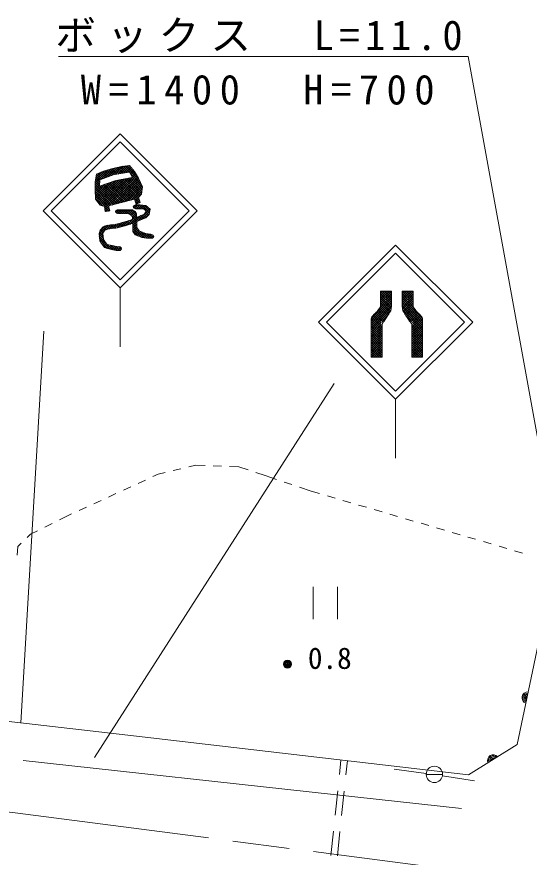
# Model space of a CAD drawing. Units: millimetres, scale not verified. Extents: x 40000 to 680000, y 20000 to 380000.
# Drawn here: x 518910 to 550415, y 289223 to 340919 of the extents above; entities that cross this region are included whole.
import ezdxf
from ezdxf.enums import TextEntityAlignment as Align

# ---------------------------------------------------------------- set-up
doc = ezdxf.new("R2010")
doc.units = ezdxf.units.MM
doc.header["$LTSCALE"] = 1000
doc.linetypes.add('CHAIN', pattern=[18.5, 12, -1.5, 3.5, -1.5])
for name, color, linetype, lineweight in [('M-BGD', 7, 'Continuous', 13), ('M-BMK', 2, 'CHAIN', 13), ('M-STR-HTXT', 7, 'Continuous', 13), ('M-STR-STRC', 7, 'Continuous', 13), ('M-STR-STRD', 7, 'Continuous', 13)]:
    doc.layers.add(name, color=color, linetype=linetype, lineweight=lineweight)
doc.styles.add('ＭＳ ゴシック', font='')
doc.styles.get('ＭＳ ゴシック').set_extended_font_data('MS Gothic')

msp = doc.modelspace()

# ---------------------------------------------------------------- linework, layer by layer
at = {"layer": 'M-BGD'}
for p, q in [((529919, 313341), (529491, 313239)), ((530488, 313318), (529919, 313341)), ((531487, 313277), (530988, 313298)), ((527605, 312785), (527278, 312635)), ((528033, 312888), (527605, 312785)), ((529005, 313122), (528519, 313005)), ((532556, 313234), (531987, 313257)), ((533126, 313044), (532556, 313234)), ((534171, 312696), (533601, 312886)), ((526823, 312425), (526369, 312216)), ((534877, 312459), (534171, 312696)), ((535825, 312141), (535351, 312300)), ((525915, 312007), (525461, 311798)), ((537005, 311745), (536299, 311982)), ((537527, 311592), (537005, 311745)), ((525007, 311589), (524552, 311380)), ((538486, 311310), (538006, 311451)), ((523190, 310753), (522736, 310544)), ((524098, 311171), (523644, 310962)), ((539446, 311029), (538966, 311170)), ((540405, 310748), (539926, 310888)), ((521954, 310184), (521528, 309973)), ((522281, 310335), (521954, 310184)), ((541365, 310466), (540885, 310607)), ((542325, 310185), (541845, 310326)), ((521079, 309752), (520631, 309531)), ((543284, 309903), (542804, 310044)), ((544244, 309622), (543764, 309763)), ((520183, 309309), (519756, 309099)), ((545203, 309341), (544724, 309481)), ((546163, 309059), (545683, 309200)), ((519756, 309099), (519543, 308895)), ((547123, 308778), (546643, 308919)), ((548082, 308496), (547602, 308637)), ((518967, 308345), (518928, 307802)), ((519181, 308549), (518967, 308345)), ((549042, 308215), (548562, 308356)), ((550001, 307934), (549522, 308074)), ((537134, 305859), (537134, 303859)), ((538634, 305859), (538634, 303859)), ((538841, 295198), (538747, 294303)), ((539239, 295173), (539145, 294279)), ((544089, 294381), (542106, 294639)), ((544085, 294317), (545085, 294317)), ((545078, 294236), (547052, 293916)), ((538641, 293309), (538484, 291817)), ((539040, 293285), (538882, 291793)), ((538379, 290823), (538221, 289331)), ((538777, 290798), (538619, 289307))]:
    msp.add_line(p, q, dxfattribs=at)
for points in [[(555343, 338879), (553971, 325729), (552877, 314839), (551962, 307359), (550886, 301923), (549666, 296164), (546688, 294281)], [(475685, 302784), (489246, 301044), (512531, 298245), (526273, 296667), (546688, 294281)]]:
    msp.add_lwpolyline(points, dxfattribs=at)
for centre, radius in [((535552, 301092), 250), ((535552, 301092), 204), ((535552, 301092), 159), ((535552, 301092), 114), ((535552, 301092), 68.2), ((535552, 301092), 22.7), ((544585, 294317), 500)]:
    msp.add_circle(centre, radius, dxfattribs=at)
for centre, radius, start, end in [((550329, 299032), 354, 86.8368, 249.242), ((550329, 299032), 283, 89.0609, 247.018), ((550329, 299032), 212, 92.8072, 243.2716), ((550329, 299032), 142, 100.5189, 235.5599), ((550329, 299032), 100, 110.8366, 225.2422), ((548206, 295177), 354, 41.112, 203.5172), ((548206, 295177), 283, 43.336, 201.2931), ((548206, 295177), 212, 47.0824, 197.5468), ((548206, 295177), 142, 54.7941, 189.8351), ((548206, 295177), 100, 65.1118, 179.5174)]:
    msp.add_arc(centre, radius, start, end, dxfattribs=at)
at = {"layer": 'M-BMK'}
msp.add_lwpolyline([(462087, 298697), (518803, 291952), (549565, 287962)], dxfattribs=at)
at = {"layer": 'M-STR-HTXT'}
for p, q in [((546670, 338484), (521470, 338484)), ((555568, 289401), (546670, 338484))]:
    msp.add_line(p, q, dxfattribs=at)
at = {"layer": 'M-STR-STRC'}
for p, q in [((520526, 328989), (525264, 333726)), ((525264, 333726), (530001, 328989)), ((521021, 328989), (525264, 333231)), ((525264, 333231), (529506, 328989)), ((523725, 330707), (524519, 331501)), ((523745, 330869), (524323, 331447)), ((524074, 330915), (524716, 331556)), ((524543, 331083), (524214, 331412)), ((524295, 330994), (524907, 331607)), ((524646, 331121), (524321, 331446)), ((524750, 331158), (524432, 331477)), ((524516, 331074), (525095, 331653)), ((524854, 331196), (524542, 331508)), ((524968, 331224), (524653, 331539)), ((524737, 331153), (525283, 331699)), ((525088, 331245), (524763, 331570)), ((525209, 331265), (524876, 331599)), ((524945, 331220), (525456, 331732)), ((525330, 331286), (524989, 331627)), ((525451, 331306), (525103, 331655)), ((525115, 331249), (525617, 331751)), ((525572, 331327), (525216, 331683)), ((525286, 331278), (525778, 331770)), ((525692, 331348), (525329, 331711)), ((525813, 331368), (525451, 331731)), ((525457, 331307), (525874, 331725)), ((526431, 330892), (525577, 331746)), ((525627, 331337), (525938, 331648)), ((526257, 331207), (525703, 331761)), ((525798, 331366), (526003, 331571)), ((525839, 331767), (525829, 331776)), ((525878, 331304), (526067, 331494)), ((525930, 331215), (526132, 331417)), ((524003, 330633), (523749, 330887)), ((524006, 330772), (523771, 331007)), ((523777, 331042), (524100, 331365)), ((524023, 330896), (523793, 331126)), ((523809, 331215), (523857, 331264)), ((524127, 330934), (523814, 331246)), ((523862, 329572), (525163, 330873)), ((524231, 330971), (523914, 331288)), ((523923, 329491), (525339, 330907)), ((523985, 329411), (525514, 330941)), ((524335, 331009), (524014, 331329)), ((524049, 329335), (525690, 330975)), ((524439, 331046), (524114, 331371)), ((524156, 329300), (525865, 331009)), ((524263, 329265), (526238, 331240)), ((524309, 329170), (526290, 331151)), ((524572, 329292), (526342, 331061)), ((524764, 329342), (526393, 330971)), ((524956, 329393), (526439, 330876)), ((526474, 329576), (525175, 330875)), ((526399, 329793), (525294, 330898)), ((526457, 329876), (525412, 330921)), ((526524, 329950), (525530, 330944)), ((526578, 330038), (525649, 330967)), ((526595, 330162), (525767, 330990)), ((526565, 330617), (525878, 331303)), ((526612, 330287), (525886, 331013)), ((525982, 331126), (526186, 331330)), ((526629, 330411), (526004, 331036)), ((523722, 330279), (524002, 330560)), ((524736, 329335), (523722, 330348)), ((523723, 330422), (524004, 330704)), ((524848, 329364), (523723, 330489)), ((523724, 330565), (524007, 330848)), ((524960, 329394), (523725, 330629)), ((525071, 329423), (523727, 330768)), ((523730, 330146), (524135, 330552)), ((523738, 330013), (524348, 330623)), ((523746, 329880), (524560, 330694)), ((523755, 329747), (524773, 330765)), ((523801, 329652), (524985, 330836)), ((525183, 329453), (524097, 330539)), ((525295, 329482), (524203, 330574)), ((525407, 329511), (524309, 330610)), ((525519, 329541), (524415, 330645)), ((525631, 329570), (524521, 330681)), ((525743, 329600), (524627, 330716)), ((525855, 329629), (524733, 330752)), ((525967, 329659), (524839, 330787)), ((526079, 329688), (524945, 330823)), ((526434, 329475), (525057, 330852)), ((525148, 329443), (526485, 330780)), ((525340, 329494), (526531, 330685)), ((525532, 329544), (526578, 330590)), ((525724, 329595), (526624, 330495)), ((525916, 329645), (526621, 330350)), ((524624, 329305), (523726, 330203)), ((524566, 329221), (523736, 330052)), ((524608, 329038), (523745, 329901)), ((526108, 329696), (526598, 330187)), ((526179, 329625), (526576, 330023)), ((524228, 329277), (523754, 329750)), ((526073, 329219), (526193, 329339)), ((526134, 329139), (526340, 329345)), ((526384, 329110), (526165, 329329)), ((526332, 329436), (526194, 329573)), ((526211, 329516), (526422, 329727)), ((526244, 329408), (526458, 329622)), ((526246, 329110), (526482, 329345)), ((526533, 329103), (526290, 329345)), ((526388, 329110), (526609, 329331)), ((526693, 329084), (526432, 329345)), ((526465, 329487), (526495, 329517)), ((526523, 329104), (526735, 329316)), ((527066, 328853), (526585, 329333)), ((527085, 328975), (526745, 329315)), ((520526, 328989), (525264, 324251)), ((521021, 328989), (525264, 324746)), ((524541, 328964), (524304, 329201)), ((524331, 329050), (524554, 329274)), ((524418, 328945), (524335, 329028)), ((524358, 328937), (524581, 329159)), ((524524, 328961), (524607, 329044)), ((525120, 328818), (524984, 328955)), ((525015, 328869), (525200, 329053)), ((525264, 328816), (525050, 329030)), ((525108, 328820), (525341, 329053)), ((525407, 328814), (525168, 329053)), ((525246, 328816), (525483, 329053)), ((525264, 324746), (529506, 328989)), ((525264, 324251), (530001, 328989)), ((525551, 328812), (525309, 329053)), ((525385, 328814), (525624, 329053)), ((525694, 328810), (525451, 329053)), ((525525, 328812), (525766, 329053)), ((525927, 328718), (525592, 329053)), ((525664, 328810), (525907, 329053)), ((526409, 328378), (525734, 329053)), ((525792, 328796), (526034, 329039)), ((526275, 328653), (525875, 329053)), ((525881, 328745), (526124, 328987)), ((525970, 328692), (526211, 328933)), ((526016, 328597), (526257, 328838)), ((526268, 328802), (526026, 329044)), ((526243, 329110), (526085, 329267)), ((526329, 328343), (527082, 329097)), ((526578, 328452), (527082, 328955)), ((526650, 329089), (526851, 329290)), ((526761, 329059), (526928, 329226)), ((526962, 328674), (526795, 328840)), ((526838, 328994), (527005, 329161)), ((527034, 328743), (526841, 328936)), ((525263, 327985), (525594, 328316)), ((525455, 328035), (525802, 328383)), ((525696, 328100), (525505, 328292)), ((525803, 328135), (525616, 328322)), ((525648, 328087), (526272, 328711)), ((525909, 328170), (525723, 328357)), ((526014, 328207), (525829, 328392)), ((525855, 328152), (526282, 328580)), ((526285, 328078), (525934, 328429)), ((526310, 328335), (525986, 328659)), ((526285, 328219), (526032, 328471)), ((526045, 328201), (526532, 328688)), ((526045, 328060), (526285, 328300)), ((526507, 328421), (526328, 328600)), ((526606, 328464), (526427, 328643)), ((526707, 328504), (526526, 328685)), ((526808, 328544), (526627, 328726)), ((526889, 328604), (526723, 328771)), ((526815, 328547), (527055, 328787)), ((523971, 327542), (524533, 328104)), ((524008, 327720), (524348, 328059)), ((524217, 327600), (524029, 327788)), ((524260, 327698), (524093, 327865)), ((524325, 327775), (524158, 327942)), ((524410, 327831), (524230, 328012)), ((524518, 327864), (524330, 328052)), ((524396, 327825), (524696, 328125)), ((524643, 327881), (524434, 328091)), ((524770, 327896), (524559, 328107)), ((524586, 327873), (524853, 328140)), ((524899, 327908), (524684, 328123)), ((524747, 327893), (525019, 328166)), ((525024, 327924), (524812, 328136)), ((524904, 327909), (525209, 328214)), ((525137, 327953), (524941, 328149)), ((525250, 327981), (525056, 328175)), ((525073, 327936), (525401, 328264)), ((525362, 328010), (525169, 328204)), ((525474, 328040), (525282, 328232)), ((525585, 328070), (525393, 328262)), ((526319, 327902), (526045, 328176)), ((526045, 327918), (526285, 328158)), ((526757, 327323), (526045, 328035)), ((526045, 327777), (526285, 328017)), ((526581, 327357), (526045, 327893)), ((526075, 327665), (526316, 327907)), ((526132, 327581), (526373, 327822)), ((524235, 327299), (523970, 327565)), ((523982, 327411), (524238, 327667)), ((524392, 327001), (523982, 327411)), ((524214, 327461), (523996, 327680)), ((523999, 327286), (524211, 327499)), ((524614, 326637), (524005, 327246)), ((524018, 327164), (524224, 327370)), ((524066, 327071), (524243, 327248)), ((526360, 327437), (526045, 327752)), ((526191, 327498), (526434, 327741)), ((526294, 327461), (526537, 327704)), ((526398, 327423), (526641, 327666)), ((526502, 327386), (526745, 327629)), ((526926, 327295), (526506, 327715)), ((526606, 327348), (526850, 327592)), ((526727, 327328), (526971, 327571)), ((527067, 327295), (526728, 327635)), ((526848, 327307), (527092, 327551)), ((527207, 327297), (526925, 327579)), ((526978, 327295), (527202, 327520)), ((527297, 327348), (527095, 327550)), ((527119, 327295), (527296, 327472)), ((524422, 326688), (524104, 327006)), ((524118, 326982), (524290, 327154)), ((524176, 326898), (524345, 327067)), ((524235, 326816), (524404, 326984)), ((524294, 326733), (524478, 326917)), ((524398, 326696), (524587, 326884)), ((524794, 326598), (524474, 326918)), ((524505, 326661), (524703, 326859)), ((524621, 326636), (524819, 326834)), ((524971, 326563), (524667, 326867)), ((524737, 326611), (524937, 326810)), ((525126, 326549), (524848, 326828)), ((524854, 326586), (525055, 326787)), ((524973, 326563), (525192, 326782)), ((525269, 326548), (525024, 326793)), ((525101, 326550), (525300, 326749)), ((525337, 326622), (525176, 326783)), ((537466, 322136), (542203, 326873)), ((542203, 326873), (546941, 322136)), ((525237, 326545), (525347, 326655)), ((537961, 322136), (542203, 326378)), ((542203, 326378), (546446, 322136)), ((525264, 324251), (525264, 320616)), ((541258, 323064), (541939, 323744)), ((541271, 324047), (541939, 324047)), ((541271, 324047), (541271, 323149)), ((541271, 323501), (541817, 324047)), ((541271, 323642), (541676, 324047)), ((541271, 323783), (541535, 324047)), ((541271, 323925), (541393, 324047)), ((541271, 323359), (541939, 324027)), ((541939, 323338), (541271, 324006)), ((541271, 323218), (541939, 323886)), ((541941, 323194), (541271, 323864)), ((541938, 323055), (541271, 323723)), ((541939, 323479), (541371, 324047)), ((541939, 323621), (541512, 324047)), ((541939, 323762), (541654, 324047)), ((541939, 323903), (541795, 324047)), ((541939, 324045), (541936, 324047)), ((541939, 324047), (541939, 323324)), ((542613, 323194), (543283, 323864)), ((543283, 324047), (542615, 324047)), ((542615, 324047), (542615, 323324)), ((542615, 323479), (543183, 324047)), ((542615, 323621), (543042, 324047)), ((542615, 323762), (542900, 324047)), ((542615, 323903), (542759, 324047)), ((542615, 324045), (542618, 324047)), ((543283, 323359), (542615, 324027)), ((542615, 323338), (543283, 324006)), ((543283, 323218), (542615, 323886)), ((543296, 323064), (542615, 323744)), ((542616, 323055), (543283, 323723)), ((543283, 323501), (542736, 324047)), ((543283, 323642), (542878, 324047)), ((543283, 323783), (543019, 324047)), ((543283, 323925), (543161, 324047)), ((543283, 324047), (543283, 323149)), ((540697, 322219), (541939, 323461)), ((540697, 322078), (541939, 323320)), ((540697, 321936), (541941, 323180)), ((540715, 322379), (541939, 323603)), ((541925, 322927), (541271, 323581)), ((541892, 322818), (541271, 323440)), ((541843, 322727), (541271, 323298)), ((541787, 322641), (541271, 323157)), ((543857, 321936), (542613, 323180)), ((543839, 322379), (542615, 323603)), ((543857, 322219), (542615, 323461)), ((543857, 322078), (542615, 323320)), ((542629, 322927), (543283, 323581)), ((542662, 322818), (543283, 323440)), ((542711, 322727), (543283, 323298)), ((542767, 322641), (543283, 323157)), ((540697, 321795), (541938, 323036)), ((540697, 321654), (541910, 322866)), ((541314, 322124), (540851, 322587)), ((541446, 322133), (540923, 322657)), ((541504, 322217), (540994, 322727)), ((541561, 322301), (541062, 322800)), ((541618, 322386), (541127, 322877)), ((541674, 322471), (541185, 322960)), ((541730, 322557), (541243, 323043)), ((543857, 321795), (542616, 323036)), ((543857, 321654), (542644, 322866)), ((542824, 322557), (543311, 323043)), ((542880, 322471), (543369, 322960)), ((542936, 322386), (543427, 322877)), ((542993, 322301), (543492, 322800)), ((543050, 322217), (543560, 322727)), ((543108, 322133), (543631, 322657)), ((543240, 322124), (543703, 322587)), ((537466, 322136), (542203, 317398)), ((537961, 322136), (542203, 317893)), ((540697, 322310), (540697, 319974)), ((541365, 321508), (540697, 322176)), ((540697, 321512), (541317, 322133)), ((541365, 321649), (540698, 322316)), ((541365, 321791), (540730, 322425)), ((541298, 321999), (540780, 322516)), ((541361, 322177), (541707, 322523)), ((541365, 322039), (541410, 322084)), ((541386, 322052), (541365, 322073)), ((542203, 317893), (546446, 322136)), ((542203, 317398), (546941, 322136)), ((543193, 322177), (542846, 322523)), ((543189, 322039), (543144, 322084)), ((543168, 322052), (543189, 322073)), ((543189, 321791), (543824, 322425)), ((543189, 321649), (543856, 322316)), ((543189, 321508), (543857, 322176)), ((543857, 321512), (543237, 322133)), ((543256, 321999), (543773, 322516)), ((543857, 322310), (543857, 319974)), ((519167, 297483), (520564, 321585)), ((541365, 321366), (540697, 322034)), ((540697, 321371), (541305, 321979)), ((540697, 321229), (541365, 321897)), ((541365, 321225), (540697, 321893)), ((540697, 321088), (541365, 321756)), ((541365, 321083), (540697, 321751)), ((540697, 320946), (541365, 321614)), ((541365, 320942), (540697, 321610)), ((541365, 321932), (541316, 321981)), ((541365, 322025), (541365, 319974)), ((543189, 321366), (543857, 322034)), ((543189, 322025), (543189, 319974)), ((543189, 321932), (543238, 321981)), ((543857, 321229), (543189, 321897)), ((543189, 321225), (543857, 321893)), ((543857, 321088), (543189, 321756)), ((543189, 321083), (543857, 321751)), ((543857, 320946), (543189, 321614)), ((543189, 320942), (543857, 321610)), ((543857, 321371), (543249, 321979)), ((540697, 320805), (541365, 321473)), ((541365, 320801), (540697, 321468)), ((540697, 320664), (541365, 321331)), ((541365, 320659), (540697, 321327)), ((540697, 320522), (541365, 321190)), ((541365, 320518), (540697, 321186)), ((540697, 320381), (541365, 321049)), ((541365, 320376), (540697, 321044)), ((543857, 320805), (543189, 321473)), ((543189, 320801), (543857, 321468)), ((543857, 320664), (543189, 321331)), ((543189, 320659), (543857, 321327)), ((543857, 320522), (543189, 321190)), ((543189, 320518), (543857, 321186)), ((543857, 320381), (543189, 321049)), ((543189, 320376), (543857, 321044)), ((540697, 320239), (541365, 320907)), ((541365, 320235), (540697, 320903)), ((540697, 320098), (541365, 320766)), ((541365, 320094), (540697, 320761)), ((541343, 319974), (540697, 320620)), ((540714, 319974), (541365, 320624)), ((543857, 320239), (543189, 320907)), ((543189, 320235), (543857, 320903)), ((543857, 320098), (543189, 320766)), ((543189, 320094), (543857, 320761)), ((543840, 319974), (543189, 320624)), ((543211, 319974), (543857, 320620)), ((541202, 319974), (540697, 320479)), ((541060, 319974), (540697, 320337)), ((540919, 319974), (540697, 320196)), ((540777, 319974), (540697, 320054)), ((540855, 319974), (541365, 320483)), ((540997, 319974), (541365, 320342)), ((541138, 319974), (541365, 320200)), ((541279, 319974), (541365, 320059)), ((543699, 319974), (543189, 320483)), ((543557, 319974), (543189, 320342)), ((543416, 319974), (543189, 320200)), ((543274, 319974), (543189, 320059)), ((543352, 319974), (543857, 320479)), ((543494, 319974), (543857, 320337)), ((543635, 319974), (543857, 320196)), ((543777, 319974), (543857, 320054)), ((540697, 319974), (541365, 319974)), ((543857, 319974), (543189, 319974)), ((523685, 295357), (538431, 318355)), ((542203, 317398), (542203, 313763))]:
    msp.add_line(p, q, dxfattribs=at)
for points in [[(526154, 329708), (526245, 329403), (526501, 329501), (526393, 329808), (526573, 330004), (526637, 330468), (526386, 330984), (526146, 331399), (525831, 331777), (525372, 331721), (524804, 331581), (524241, 331424), (523815, 331246), (523726, 330762), (523721, 330283), (523757, 329710), (524041, 329337), (524294, 329255), (524352, 328936), (524622, 328976), (524551, 329286)], [(524999, 330841), (526032, 331041), (525838, 331372), (524901, 331213), (524008, 330891), (524001, 330507)], [(526209, 329110), (526471, 329110), (526738, 329079), (526849, 328985), (526831, 328875), (526711, 328759), (526542, 328693), (526279, 328578), (526267, 328818), (526209, 328938), (526010, 329053), (525082, 329053), (525006, 328999), (524973, 328934), (525000, 328881), (525053, 328839), (525113, 328818), (525770, 328809), (525970, 328694), (526027, 328574), (526032, 328471), (525907, 328417), (525623, 328324), (525259, 328226), (524962, 328151), (524691, 328124), (524420, 328089), (524212, 328004), (524030, 327791), (523968, 327587), (523985, 327370), (524021, 327148), (524127, 326966), (524296, 326731), (524491, 326664), (524820, 326593), (525024, 326553), (525264, 326544), (525330, 326602), (525357, 326686), (525273, 326779), (525051, 326787), (524867, 326823), (524555, 326891), (524443, 326929), (524325, 327094), (524246, 327229), (524219, 327398), (524206, 327562), (524241, 327676), (524353, 327808), (524481, 327859), (524718, 327891), (525003, 327919), (525319, 327999), (525691, 328099), (525991, 328197), (526045, 328220), (526045, 328219), (526045, 327917), (526045, 327708), (526187, 327500), (526604, 327349), (526920, 327295), (527199, 327295), (527261, 327308), (527292, 327339), (527326, 327401), (527292, 327480), (527159, 327540), (526844, 327593), (526427, 327744), (526285, 327952), (526285, 328161), (526285, 328324), (526632, 328475), (526841, 328557), (527051, 328760), (527102, 329080), (526835, 329304), (526485, 329345), (526209, 329345), (526116, 329312), (526065, 329239), (526087, 329187), (526129, 329141)]]:
    msp.add_lwpolyline(points, close=True, dxfattribs=at)
for points, knots in [([(540697, 322310), (540697, 322313), (540699, 322321), (540700, 322323), (540702, 322330), (540707, 322351), (540709, 322357), (540711, 322366), (540719, 322393), (540722, 322402), (540725, 322411), (540734, 322438), (540738, 322446), (540741, 322453), (540752, 322474), (540756, 322481), (540759, 322487), (540771, 322504), (540775, 322509), (540778, 322514), (540791, 322528), (540795, 322533), (540799, 322537), (540812, 322550), (540816, 322554), (540835, 322573), (540892, 322627), (540911, 322646), (540931, 322665), (540991, 322723), (541010, 322743), (541030, 322764), (541087, 322827), (541105, 322849), (541123, 322871), (541172, 322941), (541188, 322964), (541191, 322968), (541197, 322978), (541199, 322982), (541201, 322985), (541208, 322996), (541210, 323000), (541212, 323003), (541219, 323013), (541221, 323016), (541224, 323020), (541231, 323029), (541233, 323032), (541235, 323034), (541240, 323040), (541242, 323042), (541244, 323043), (541249, 323049), (541250, 323051), (541252, 323054), (541256, 323060), (541258, 323063), (541259, 323065), (541263, 323073), (541264, 323076), (541265, 323081), (541268, 323095), (541269, 323099), (541269, 323104), (541270, 323118), (541271, 323123), (541271, 323127), (541271, 323138), (541271, 323142), (541271, 323143), (541271, 323148), (541271, 323149)], [0, 0, 0, 0, 1, 1, 1, 2, 2, 2, 3, 3, 3, 4, 4, 4, 5, 5, 5, 6, 6, 6, 7, 7, 7, 8, 8, 8, 9, 9, 9, 10, 10, 10, 11, 11, 11, 12, 12, 12, 13, 13, 13, 14, 14, 14, 15, 15, 15, 16, 16, 16, 17, 17, 17, 18, 18, 18, 19, 19, 19, 20, 20, 20, 21, 21, 21, 22, 22, 22, 23, 23, 23, 24, 24, 24, 24]), ([(541365, 322025), (541385, 322049), (541404, 322076), (541413, 322088), (541446, 322130), (541535, 322262), (541565, 322306), (541595, 322351), (541684, 322487), (541713, 322532), (541727, 322552), (541768, 322613), (541782, 322634), (541792, 322650), (541824, 322697), (541834, 322713), (541843, 322726), (541866, 322765), (541873, 322779), (541880, 322791), (541897, 322828), (541902, 322841), (541907, 322856), (541921, 322904), (541924, 322921), (541928, 322939), (541935, 322996), (541936, 323015), (541938, 323038), (541940, 323106), (541941, 323129), (541941, 323158), (541940, 323243), (541940, 323272), (541940, 323275), (541939, 323287), (541939, 323290), (541939, 323294), (541939, 323304), (541939, 323307), (541939, 323309), (541939, 323317), (541939, 323319), (541939, 323320), (541939, 323323), (541939, 323324)], [0, 0, 0, 0, 1, 1, 1, 2, 2, 2, 3, 3, 3, 4, 4, 4, 5, 5, 5, 6, 6, 6, 7, 7, 7, 8, 8, 8, 9, 9, 9, 10, 10, 10, 11, 11, 11, 12, 12, 12, 13, 13, 13, 14, 14, 14, 15, 15, 15, 15]), ([(543189, 322025), (543169, 322049), (543150, 322076), (543141, 322088), (543108, 322130), (543019, 322262), (542989, 322306), (542959, 322351), (542870, 322487), (542840, 322532), (542827, 322552), (542786, 322613), (542772, 322634), (542762, 322650), (542730, 322697), (542720, 322713), (542711, 322726), (542688, 322765), (542680, 322779), (542674, 322791), (542657, 322828), (542652, 322841), (542647, 322856), (542633, 322904), (542630, 322921), (542626, 322939), (542619, 322996), (542618, 323015), (542616, 323038), (542613, 323106), (542613, 323129), (542613, 323158), (542614, 323243), (542614, 323272), (542614, 323275), (542614, 323287), (542615, 323290), (542615, 323294), (542615, 323304), (542615, 323307), (542615, 323309), (542615, 323317), (542615, 323319), (542615, 323320), (542615, 323323), (542615, 323324)], [0, 0, 0, 0, 1, 1, 1, 2, 2, 2, 3, 3, 3, 4, 4, 4, 5, 5, 5, 6, 6, 6, 7, 7, 7, 8, 8, 8, 9, 9, 9, 10, 10, 10, 11, 11, 11, 12, 12, 12, 13, 13, 13, 14, 14, 14, 15, 15, 15, 15]), ([(543857, 322310), (543857, 322313), (543855, 322321), (543854, 322323), (543852, 322330), (543847, 322351), (543845, 322357), (543843, 322366), (543835, 322393), (543832, 322402), (543829, 322411), (543820, 322438), (543816, 322446), (543813, 322453), (543802, 322474), (543798, 322481), (543795, 322487), (543783, 322504), (543779, 322509), (543775, 322514), (543763, 322528), (543759, 322533), (543755, 322537), (543742, 322550), (543738, 322554), (543719, 322573), (543661, 322627), (543643, 322646), (543623, 322665), (543563, 322723), (543544, 322743), (543524, 322764), (543466, 322827), (543449, 322849), (543431, 322871), (543382, 322941), (543365, 322964), (543363, 322968), (543357, 322978), (543355, 322982), (543353, 322985), (543346, 322996), (543344, 323000), (543342, 323003), (543335, 323013), (543333, 323016), (543330, 323020), (543323, 323029), (543321, 323032), (543319, 323034), (543314, 323040), (543312, 323042), (543310, 323043), (543305, 323049), (543304, 323051), (543302, 323054), (543298, 323060), (543296, 323063), (543295, 323065), (543291, 323073), (543290, 323076), (543289, 323081), (543286, 323095), (543285, 323099), (543285, 323104), (543284, 323118), (543283, 323123), (543283, 323127), (543283, 323138), (543283, 323142), (543283, 323143), (543283, 323148), (543283, 323149)], [0, 0, 0, 0, 1, 1, 1, 2, 2, 2, 3, 3, 3, 4, 4, 4, 5, 5, 5, 6, 6, 6, 7, 7, 7, 8, 8, 8, 9, 9, 9, 10, 10, 10, 11, 11, 11, 12, 12, 12, 13, 13, 13, 14, 14, 14, 15, 15, 15, 16, 16, 16, 17, 17, 17, 18, 18, 18, 19, 19, 19, 20, 20, 20, 21, 21, 21, 22, 22, 22, 23, 23, 23, 24, 24, 24, 24])]:
    msp.add_open_spline(points, degree=3, knots=knots, dxfattribs=at)
at = {"layer": 'M-STR-STRD'}
msp.add_lwpolyline([(519303, 295169), (538373, 293088), (546257, 292218)], dxfattribs=at)

# ---------------------------------------------------------------- texts
at = {"layer": 'M-BGD', "style": 'ＭＳ ゴシック'}
msp.add_text('0.8', height=1320, dxfattribs=at).set_placement((536808, 300410), align=Align.BOTTOM_LEFT)
at = {"layer": 'M-STR-HTXT', "char_height": 1833, "attachment_point": 8, "style": 'ＭＳ ゴシック'}
for s, insert in [('\\T1.27;ボックス\u3000L=11.0', (533970, 338684)), ('\\T1.37;W=1400\u3000H=700', (533951, 335497))]:
    msp.add_mtext(s, dxfattribs=dict(at, insert=insert))

doc.saveas('drawing.dxf')
